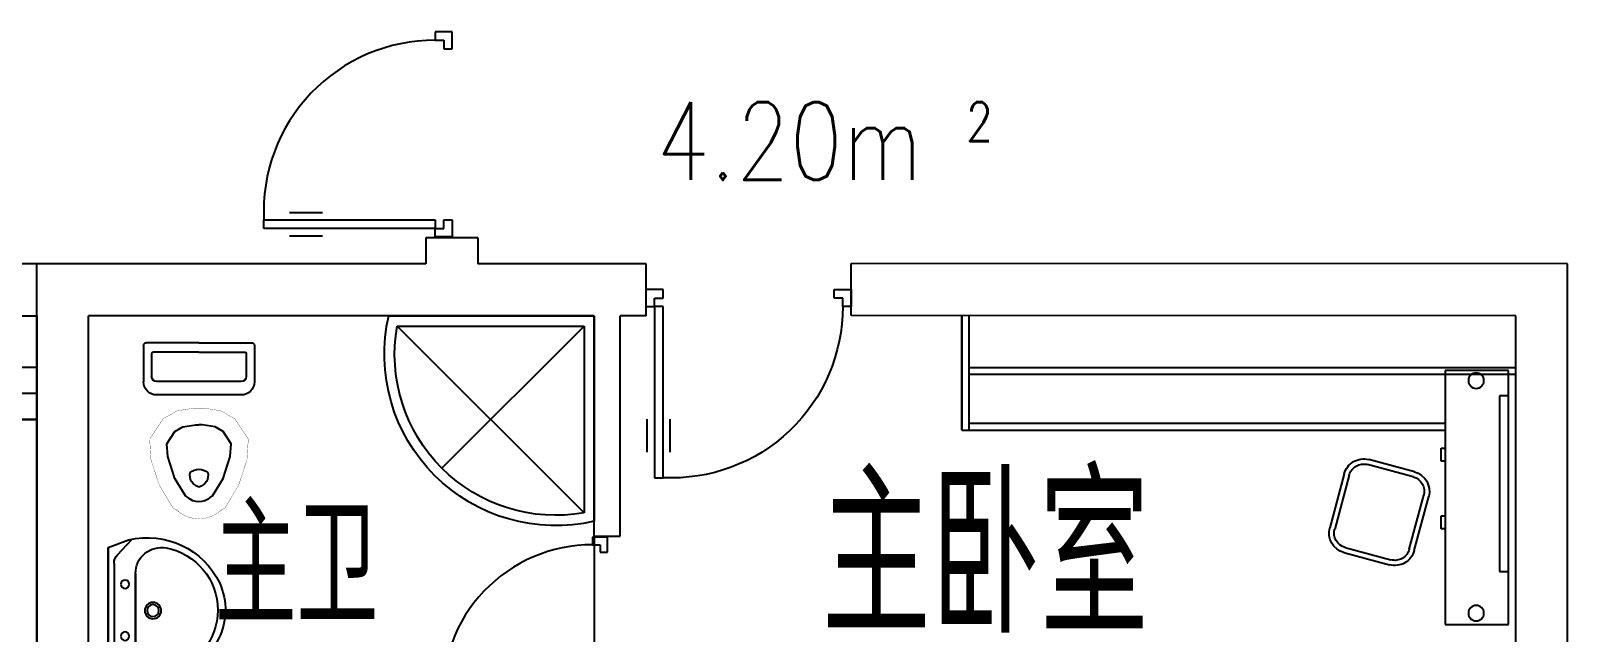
# Model space of a CAD drawing. Header units: millimetres. Extents: x 1143 to 39838, y 578 to 35727.
# Drawn here: x 8067 to 14052, y 10116 to 12437 of the extents above; entities that cross this region are included whole.
import ezdxf
from ezdxf.enums import TextEntityAlignment as Align

# ---------------------------------------------------------------- set-up
doc = ezdxf.new("R2010")
doc.units = ezdxf.units.MM
for name, color, linetype in [('3', 7, 'Continuous'), ('JJ', 8, 'Continuous'), ('PUB_TEXT', 7, 'Continuous'), ('PUB_WINDW', 7, 'Continuous'), ('T', 7, 'Continuous'), ('WALL', 255, 'Continuous'), ('WINDOW', 2, 'Continuous')]:
    doc.layers.add(name, color=color, linetype=linetype)
doc.styles.add('DIM_FONT', font='SIMPLEX', dxfattribs={"width": 0.8})
doc.styles.add('HZ', font='txt', dxfattribs={"width": 0.7, "height": 5, "bigfont": 'hztxt'})
doc.styles.get("Standard").update_dxf_attribs({"font": 'arial.ttf'})

# ---------------------------------------------------------------- blocks, each defined once
blk = doc.blocks.new('M_E6')
for p, q in [((240.4, 0), (-240.4, 0)), ((-237.5, 0), (239.3, 0)), ((240.4, 0), (269.8, -78.5)), ((-213.1, -36.1), (-271.2, -90.6)), ((-240.4, 0), (-269.8, -78.5)), ((-178.9, -22.5), (181, -22.5)), ((216.7, -37.5), (273.5, -95.2)), ((141.1, -105.2), (-140.8, -105.2)), ((-140.8, -105.2), (141.1, -105.2))]:
    blk.add_line(p, q)
for centre, radius in [((-99.1, -65), 16.3), ((100.9, -65), 16.3), ((2.4, -172.5), 31.6), ((2.4, -172.5), 23)]:
    blk.add_circle(centre, radius)
for centre, radius, start, end in [((-178.9, -72.5), 50, 90, 133.18096), ((181, -72.5), 50, 44.56072, 90), ((28.4, -151.9), 307.1, 166.17513, 244.72963), ((-140.8, -205.2), 100, 90, 190.56023), ((-28.4, -151.9), 307.1, 297.06391, 13.82487), ((141.1, -205.2), 100, 349.43977, 90), ((0.2, -179), 243.4, 190.56023, 349.43977), ((-0.2, -201.5), 250.2, 245.80711, 296.46282), ((28.4, -151.9), 307.1, 266.58899, 266.59358)]:
    blk.add_arc(centre, radius, start, end)
at = {"width": 0.8, "flags": 9}
for tag in ['XSIZE', 'YSIZE']:
    blk.add_attdef(tag, (0, 0), '', height=0.5, dxfattribs=at)
blk = doc.blocks.new('A$C1D40306A')
for p, q in [((0, 800), (0, 0)), ((40, 767.4), (40, 40)), ((40, 767.4), (767.4, 40)), ((40, 40), (593.5, 593.5)), ((40, 40), (767.4, 40)), ((0, 0), (800, 0))]:
    blk.add_line(p, q)
for radius, start, end in [(666.9, 346.98032, 103.01968), (626.9, 349.87162, 100.12838)]:
    blk.add_arc((150.2, 150.2), radius, start, end)
blk = doc.blocks.new('M_A23MCU')
for p, q in [((-0.4541, 0.0807), (-0.4541, 0.9053)), ((-0.4541, 0.9053), (-0.4129, 0.9053)), ((-0.4129, 0.9053), (-0.4129, 0.0807)), ((-0.489, 0.7822), (-0.489, 0.6235)), ((-0.378, 0.7822), (-0.378, 0.6235)), ((-0.4953, -0.0018), (-0.4953, 0.0807)), ((-0.4953, 0.0807), (-0.4541, 0.0807)), ((-0.4129, 0.0807), (-0.4541, 0.0807)), ((-0.4541, 0.0807), (-0.4541, 0.0395)), ((0.4529, 0.0807), (0.4529, 0.0395)), ((0.4941, 0.0807), (0.4529, 0.0807)), ((0.4941, -0.0018), (0.4941, 0.0807)), ((-0.4541, 0.0395), (-0.4129, 0.0395)), ((-0.4129, 0.0395), (-0.4129, -0.0018)), ((0.4117, 0.0395), (0.4117, -0.0018)), ((0.4529, 0.0395), (0.4117, 0.0395)), ((-0.4129, -0.0018), (-0.4953, -0.0018)), ((-0.4953, -0.0018), (-0.4953, -0.0018)), ((0.4117, -0.0018), (0.4941, -0.0018)), ((0.4941, -0.0018), (0.4941, -0.0018))]:
    blk.add_line(p, q)
blk.add_arc((-0.3716, 0.0817), 0.8246, 359.92833, 92.86603)
blk = doc.blocks.new('M_E7')
for p, q in [((-201.3, 61.7), (-201.3, -265.1)), ((-10, 111.7), (-151.3, 111.7)), ((-149.8, 60.8), (-149.8, -264.1)), ((-41.4, 80.8), (-129.8, 80.8)), ((-36.4, -101.7), (-36.4, 75.8)), ((0, -101.7), (0, 101.7)), ((-36.4, -101.7), (-36.4, -279.1)), ((0, -101.7), (0, -305.1)), ((-41.4, -284.1), (-129.8, -284.1)), ((-10, -315.1), (-151.3, -315.1))]:
    blk.add_line(p, q)
at = {"const_width": 1}
for points in [[(-651.5, -24.2), (-636.8, -1.2), (-550.4, 50.7), (-450.5, 83.3), (-371.3, 88.4), (-294, 36.9), (-262.2, -17.7), (-251.9, -84.3), (-251.9, -101.7)], [(-650.7, -180.4), (-636.8, -202.2), (-550.4, -254.1), (-450.5, -286.7), (-371.3, -291.8), (-294, -240.3), (-262.2, -185.7), (-251.9, -119.1), (-251.9, -101.7)]]:
    blk.add_lwpolyline(points, dxfattribs=at)
for points in [[(-596.6, -59.2), (-590.1, -49.1), (-523.1, -8.9), (-438.1, 18.9), (-389.1, 22), (-342.7, -8.9), (-324.7, -39.9), (-317, -89.3), (-317, -101.7)], [(-595.8, -145.3), (-590.1, -154.2), (-523.1, -194.5), (-438.1, -222.3), (-389.1, -225.4), (-342.7, -194.5), (-324.7, -163.5), (-317, -114), (-317, -101.7)]]:
    blk.add_lwpolyline(points)
blk.add_lwpolyline([(-644.2, -14.8, 0.39866), (-642.7, -190.6, 0.39866)], format="xyb", dxfattribs=at)
for centre, radius, start, end in [((-151.3, 61.7), 50, 90, 180), ((-129.8, 60.8), 20, 90, 180), ((-41.4, 75.8), 5, 0, 90), ((-10, 101.7), 10, 0, 90), ((-550.8, -101.9), 62.6, 137.03811, 223.97897), ((-510.5, -114.3), 47.8, 77.26414, 164.66522), ((-510.5, -89), 47.8, 195.33478, 282.73586), ((-541.2, -102.8), 54.1, 1.1332, 40.38164), ((-541.2, -100.6), 54.1, 319.61836, 358.8668), ((-151.3, -265.1), 50, 180, 270), ((-129.8, -264.1), 20, 180, 270), ((-41.4, -279.1), 5, 270, 0), ((-10, -305.1), 10, 270, 0)]:
    blk.add_arc(centre, radius, start, end)
at = {"width": 0.8, "flags": 9}
for tag in ['XSIZE', 'YSIZE']:
    blk.add_attdef(tag, (0, 0), '', height=0.5, dxfattribs=at)
blk = doc.blocks.new('A$C010118AF')
for p, q in [((0, 979.6), (245, 979.6)), ((0, 0), (0, 979.6)), ((245, 979.6), (245, 0)), ((0, 204.3), (0, 881.7)), ((0, 881.7), (35.1, 881.7)), ((35.1, 881.7), (35.1, 204.3)), ((245, 896.8), (245, 119.1)), ((245, 680), (245, 630)), ((260, 680), (245, 680)), ((260, 630), (260, 680)), ((245, 630), (260, 630)), ((362.6, 588.8), (538.7, 636)), ((367.7, 569.6), (543.9, 616.8)), ((614.4, 576.1), (670.3, 367.5)), ((633.6, 581.2), (689.5, 372.6)), ((363.7, 285.3), (307.8, 493.9)), ((382.9, 290.4), (327, 499.1)), ((245, 418.9), (245, 368.9)), ((260, 418.9), (245, 418.9)), ((245, 368.9), (260, 368.9)), ((260, 368.9), (260, 418.9)), ((629.6, 296.9), (453.4, 249.7)), ((634.7, 277.8), (458.5, 230.6)), ((35.1, 204.3), (0, 204.3)), ((245, 0), (0, 0))]:
    blk.add_line(p, q)
for centre in [(125, 940.5), (125, 44)]:
    blk.add_circle(centre, 30)
for centre, radius, start, end in [((558.8, 561.2), 77.4, 15, 105), ((558.8, 561.2), 57.6, 15, 105), ((382.6, 514), 77.4, 105, 195), ((382.6, 514), 57.6, 105, 195), ((614.7, 352.6), 57.6, 285, 15), ((614.7, 352.6), 77.4, 285, 15), ((438.5, 305.3), 77.4, 195, 285), ((438.5, 305.3), 57.6, 195, 285)]:
    blk.add_arc(centre, radius, start, end)
blk = doc.blocks.new('1T4F81聚福元')
at = {"layer": '3'}
for p, q in [((-17000, -17900), (-19300, -17900)), ((-14951.2, -18950), (-14951.2, -19650))]:
    blk.add_line(p, q, dxfattribs=at)
at = {"layer": 'JJ'}
for p, q in [((-13534.5, -18541), (-13534.5, -18100)), ((-13534.5, -18100), (-13534.5, -18541)), ((-13508.1, -18100), (-13508.1, -18541)), ((-13508.1, -18298.8), (-11400, -18298.8)), ((-13508.1, -18298.8), (-11400, -18298.8)), ((-13508.1, -18325.2), (-11400, -18325.2)), ((-13534.5, -18541), (-11672.4, -18541)), ((-13508.1, -18514.5), (-11672.4, -18514.5))]:
    blk.add_line(p, q, dxfattribs=at)
at = {"layer": 'WALL'}
for p, q in [((-15600, -17800), (-15600, -17900)), ((-15400, -17800), (-15600, -17800)), ((-15400, -17800), (-15400, -17900)), ((-17100, -19400), (-17100, -17900)), ((-15600, -17900), (-17100, -17900)), ((-16801.2, -17900), (-17100, -17900)), ((-14751.2, -17900), (-15400, -17900)), ((-14751.2, -18100), (-14751.2, -17900)), ((-11200, -17900), (-13960.6, -17898.6)), ((-13960.6, -18098.5), (-13960.6, -17898.6)), ((-11200, -23000), (-11200, -17900)), ((-16900, -19400), (-16900, -18100)), ((-14951.2, -18100), (-16900, -18100)), ((-16500, -18100), (-16651.2, -18100)), ((-14951.2, -18950), (-14951.2, -18100)), ((-14851.2, -18950), (-14851.2, -18100)), ((-14751.2, -18100), (-14851.2, -18100)), ((-11400, -18100), (-13960.6, -18098.5)), ((-11400, -21900), (-11400, -18100)), ((-14951.2, -18950), (-14851.2, -18950)), ((-11200, -23000), (-11200, -19300))]:
    blk.add_line(p, q, dxfattribs=at)
at = {"layer": 'WINDOW'}
for points in [[(-13258, -10000), (-13258, -13400), (-14400, -13400), (-14400, -13000), (-16400, -13000), (-16400, -13400), (-19500, -13400), (-19500, -17100), (-19900, -17100), (-19900, -18500), (-17100, -18500), (-17100, -22100), (-15316, -22100), (-15316, -22500), (-12100, -22500), (-11400, -22500), (-11400, -23200), (-6516, -23200)], [(-17100, -18500), (-19900, -18500), (-19900, -17300)], [(-17100, -18400), (-19800, -18400), (-19800, -17300)], [(-17100, -18300), (-19700, -18300), (-19700, -17300)]]:
    blk.add_lwpolyline(points, dxfattribs=at)
blk.add_lwpolyline([(-13258, -11600), (-13258, -11700), (-11442, -11700), (-11416, -13400), (-19500, -13400), (-19500, -18000), (-19500, -18100), (-17100, -18100), (-17100, -22100), (-11400, -22100), (-11400, -23200), (-6516, -23200), (-6516, -25000), (-6316, -25000), (-6316, -18500), (-6400, -18500), (-6400, -11600)], close=True, dxfattribs=at)
at = {"layer": '3', "xscale": -0.9900000000000001, "yscale": 0.9900000000000001, "zscale": 0.9900000000000001, "rotation": 89.99999999999999}
blk.add_blockref('A$C1D40306A', (-14951.2, -18100), dxfattribs=at)
at = {"layer": '3', "xscale": -1}
for name, p, rotation in [('M_E7', (-16373, -18204), 270), ('M_E6', (-16824.5, -19234.2), 90)]:
    blk.add_blockref(name, p, dxfattribs=dict(at, rotation=rotation))
at = {"layer": 'JJ', "xscale": -1}
blk.add_blockref('A$C010118AF', (-11427.4, -19290.6), dxfattribs=at)
at = {"layer": 'WINDOW'}
for p, xscale, yscale, zscale, rotation in [((-15500, -17400), 800, 800, 800, 90), ((-14901.2, -19300), -700, -700, 700, 270)]:
    blk.add_blockref('M_A23MCU', p, dxfattribs=dict(at, xscale=xscale, yscale=yscale, zscale=zscale, rotation=rotation))
at = {"layer": 'WINDOW', "xscale": 800, "yscale": -800, "zscale": 800}
blk.add_blockref('M_A23MCU', (-14355.9, -18000), dxfattribs=at)
at = {"style": 'DIM_FONT', "oblique": -180, "text_generation_flag": 4, "width": 0.8, "flags": 9}
for tag, p, rotation in [('XSIZE', (1326.3, -15051.1), 135), ('YSIZE', (1326.3, -15051.1), 135), ('XSIZE', (3900.1, -18100), 45), ('YSIZE', (3900.1, -18100), 45)]:
    blk.add_attdef(tag, p, '', height=0.5, rotation=rotation, dxfattribs=at)
at = {"layer": 'JJ', "oblique": -180, "text_generation_flag": 4, "width": 0.8, "flags": 9}
for p in [(1764.7, -14093.6), (2339, -19893.8)]:
    blk.add_attdef('XSIZE', p, '', height=0.441, dxfattribs=at)
blk.add_attdef('XSIZE', (-13521.8, -18540), '', height=0.441, rotation=90, dxfattribs=at)
at = {"layer": 'PUB_TEXT', "style": 'DIM_FONT', "width": 0.8}
blk.add_text('4.20m', height=300, dxfattribs=at).set_placement((-13684.3, -17426.5, -1533.8), align=Align.MIDDLE_RIGHT)
blk.add_text(' 2', height=150, dxfattribs=at).set_placement((-13600.3, -17426.5, -1533.8))
at = {"layer": 'T', "style": 'HZ', "width": 0.7}
for s, height, p in [('主卧室', 600, (-14074.2, -19325.4)), ('主卫', 450, (-16413.6, -19288.8))]:
    blk.add_text(s, height=height, dxfattribs=at).set_placement(p)

msp = doc.modelspace()

# ---------------------------------------------------------------- block references
at = {"layer": 'PUB_WINDW'}
msp.add_blockref('1T4F81聚福元', (25189.3, 29439.1), dxfattribs=at)

doc.saveas('drawing.dxf')
